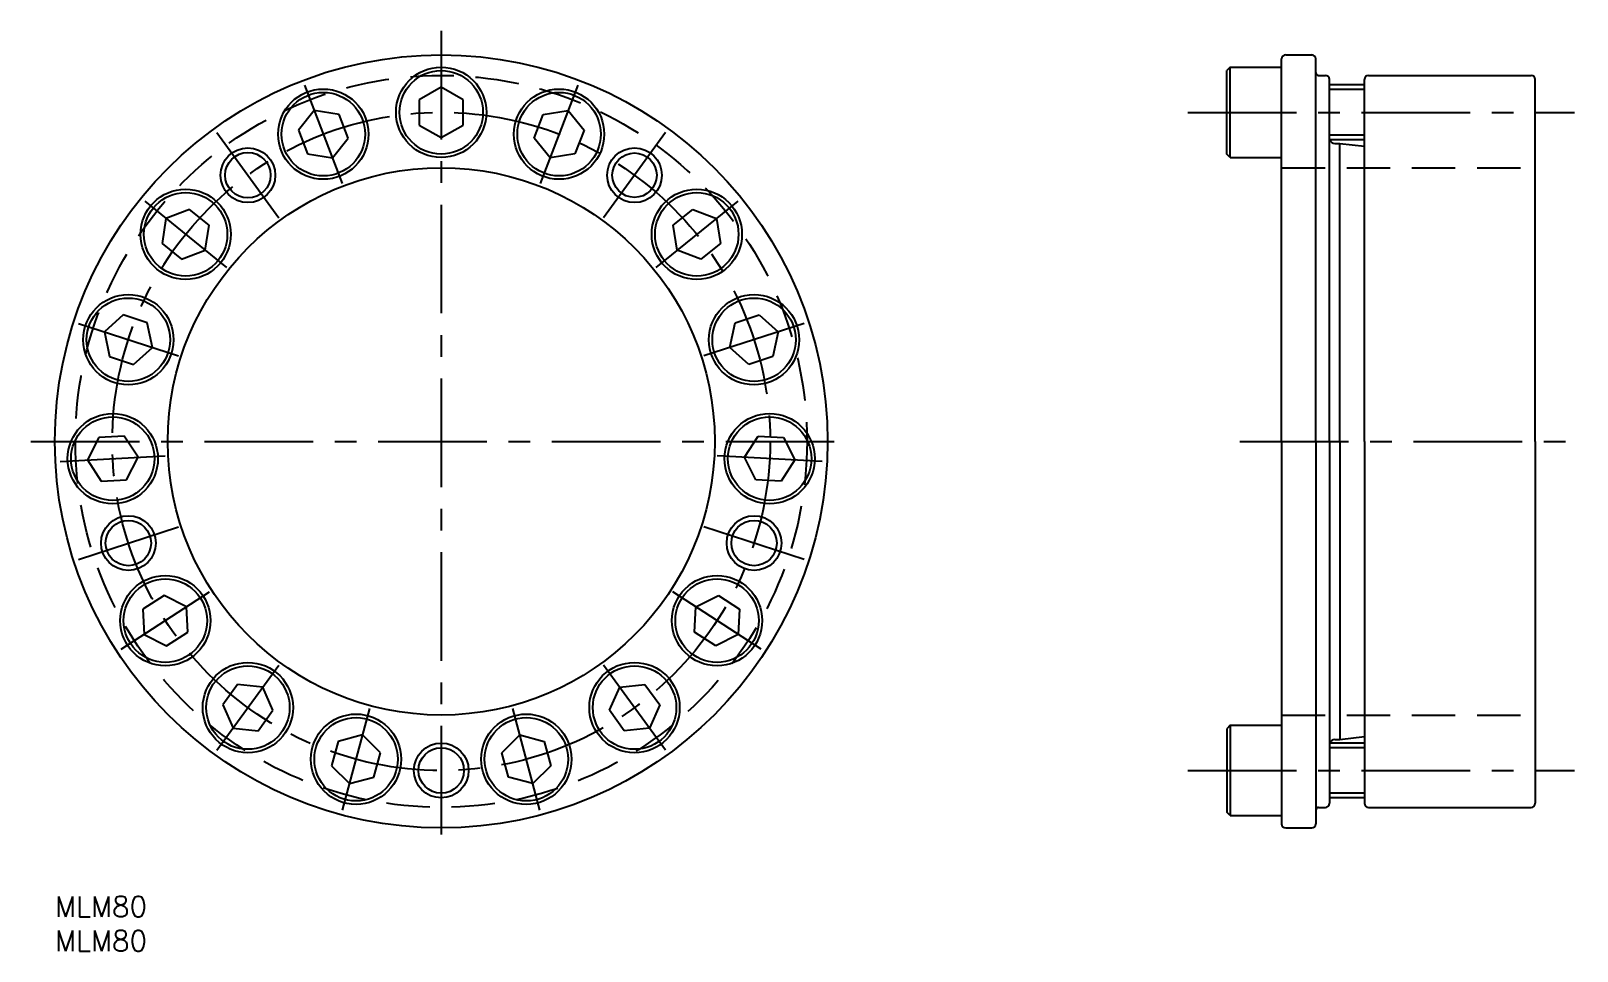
# Model space of a CAD drawing. Extents: x -3 to 223, y -8 to 126.
import ezdxf

# ---------------------------------------------------------------- set-up
doc = ezdxf.new("R2010")
doc.units = 0
doc.header["$LTSCALE"] = 0.5
doc.linetypes.add('CENTER', pattern=[50.8, 31.75, -6.35, 6.35, -6.35])
doc.linetypes.add('DASHED', pattern=[19.05, 12.7, -6.35])
for name, color, linetype in [('MSM_CENTER', 1, 'CENTER'), ('MSM_CONTINUOUS', 7, 'CONTINUOUS'), ('MSM_DASHED', 4, 'DASHED'), ('MSM_NARROW', 5, 'CONTINUOUS')]:
    doc.layers.add(name, color=color, linetype=linetype)
doc.styles.get("Standard").update_dxf_attribs({"font": 'txt.shx', "height": 3, "bigfont": 'bigfont.shx'})

msp = doc.modelspace()

# ---------------------------------------------------------------- linework, layer by layer
at = {"layer": 'MSM_CENTER'}
for p, q in [((56.5, 126.5), (56.5, 6.5)), ((36.51, 118.59), (42.02, 104.22)), ((76.49, 118.59), (70.98, 104.22)), ((165.69, 114.6), (222.21, 114.6)), ((23.71, 111.64), (32.75, 99.19)), ((89.29, 111.64), (80.25, 99.19)), ((13.14, 101.61), (25.1, 91.93)), ((99.86, 101.61), (87.9, 91.93)), ((3.44, 83.74), (18.07, 78.99)), ((109.56, 83.74), (94.93, 78.99)), ((-3.5, 66.5), (116.5, 66.5)), ((173.29, 66.5), (222.61, 66.5)), ((0.78, 63.58), (16.15, 64.39)), ((112.22, 63.58), (96.85, 64.39)), ((3.44, 49.26), (18.07, 54.01)), ((109.56, 49.26), (94.93, 54.01)), ((9.71, 36.11), (22.61, 44.49)), ((103.29, 36.11), (90.39, 44.49)), ((23.71, 21.36), (32.75, 33.81)), ((89.29, 21.36), (80.25, 33.81)), ((42.06, 12.61), (46.04, 27.47)), ((70.94, 12.61), (66.96, 27.47)), ((165.69, 18.4), (222.21, 18.4))]:
    msp.add_line(p, q, dxfattribs=at)
msp.add_circle((56.5, 66.5), 48.1, dxfattribs=at)
at = {"layer": 'MSM_CONTINUOUS'}
for p, q in [((179.4, 66.5), (179.4, 122.4)), ((180, 123), (183.8, 123)), ((184.4, 66.5), (184.4, 122.4)), ((171.9, 121.2), (171.4, 120.7)), ((171.4, 108.5), (171.4, 120.7)), ((171.9, 108), (171.9, 121.2)), ((171.9, 121.2), (179.4, 121.2)), ((184.81, 120), (185.8, 120)), ((192.1, 120), (215.9, 120)), ((56.5, 118.3), (53.3, 116.45)), ((59.7, 116.45), (56.5, 118.3)), ((186.4, 66.5), (186.4, 119.4)), ((191.5, 118.6), (186.4, 118.6)), ((191.5, 66.5), (191.5, 119.4)), ((216.5, 66.5), (216.5, 119.4)), ((53.3, 116.45), (53.3, 112.75)), ((59.7, 112.75), (59.7, 116.45)), ((37.94, 114.85), (35.61, 111.98)), ((41.59, 114.28), (37.94, 114.85)), ((42.91, 110.83), (41.59, 114.28)), ((70.09, 110.83), (71.41, 114.28)), ((71.41, 114.28), (75.06, 114.85)), ((75.06, 114.85), (77.39, 111.98)), ((35.61, 111.98), (36.94, 108.53)), ((40.59, 107.96), (42.91, 110.83)), ((53.3, 112.75), (56.5, 110.9)), ((56.5, 110.9), (59.7, 112.75)), ((72.41, 107.96), (70.09, 110.83)), ((77.39, 111.98), (76.06, 108.53)), ((36.94, 108.53), (40.59, 107.96)), ((76.06, 108.53), (72.41, 107.96)), ((191.5, 110.6), (186.4, 110.6)), ((187.2, 110.06), (187.9, 110.06)), ((187.9, 66.5), (187.9, 110.06)), ((187.9, 110.06), (191.5, 109.66)), ((171.9, 108), (171.4, 108.5)), ((171.9, 108), (179.4, 108)), ((19.7, 100.42), (16.25, 99.1)), ((22.57, 98.09), (19.7, 100.42)), ((90.43, 98.09), (93.3, 100.42)), ((93.3, 100.42), (96.75, 99.1)), ((16.25, 99.1), (15.67, 95.45)), ((21.99, 94.44), (22.57, 98.09)), ((91.01, 94.44), (90.43, 98.09)), ((96.75, 99.1), (97.33, 95.45)), ((15.67, 95.45), (18.54, 93.12)), ((97.33, 95.45), (94.46, 93.12)), ((18.54, 93.12), (21.99, 94.44)), ((94.46, 93.12), (91.01, 94.44)), ((9.99, 84.98), (7.24, 82.51)), ((13.5, 83.84), (9.99, 84.98)), ((14.27, 80.22), (13.5, 83.84)), ((98.73, 80.22), (99.5, 83.84)), ((99.5, 83.84), (103.01, 84.98)), ((103.01, 84.98), (105.76, 82.51)), ((7.24, 82.51), (8.01, 78.89)), ((105.76, 82.51), (104.99, 78.89)), ((11.52, 77.75), (14.27, 80.22)), ((101.48, 77.75), (98.73, 80.22)), ((8.01, 78.89), (11.52, 77.75)), ((104.99, 78.89), (101.48, 77.75)), ((6.45, 67.08), (4.78, 63.79)), ((10.14, 67.27), (6.45, 67.08)), ((12.16, 64.18), (10.14, 67.27)), ((100.84, 64.18), (102.86, 67.27)), ((102.86, 67.27), (106.55, 67.08)), ((106.55, 67.08), (108.22, 63.79)), ((179.4, 66.5), (179.4, 10.6)), ((184.4, 66.5), (184.4, 10.6)), ((186.4, 66.5), (186.4, 13.6)), ((187.9, 66.5), (187.9, 22.94)), ((191.5, 66.5), (191.5, 13.6)), ((216.5, 66.5), (216.5, 13.6)), ((4.78, 63.79), (6.79, 60.69)), ((10.48, 60.88), (12.16, 64.18)), ((102.52, 60.88), (100.84, 64.18)), ((108.22, 63.79), (106.21, 60.69)), ((6.79, 60.69), (10.48, 60.88)), ((106.21, 60.69), (102.52, 60.88)), ((15.97, 43.99), (12.87, 41.98)), ((19.26, 42.32), (15.97, 43.99)), ((93.74, 42.32), (97.03, 43.99)), ((97.03, 43.99), (100.13, 41.98)), ((12.87, 41.98), (13.06, 38.29)), ((19.45, 38.63), (19.26, 42.32)), ((93.55, 38.63), (93.74, 42.32)), ((100.13, 41.98), (99.94, 38.29)), ((16.35, 36.61), (19.45, 38.63)), ((96.65, 36.61), (93.55, 38.63)), ((13.06, 38.29), (16.35, 36.61)), ((99.94, 38.29), (96.65, 36.61)), ((26.72, 30.96), (24.55, 27.97)), ((30.4, 30.58), (26.72, 30.96)), ((31.9, 27.2), (30.4, 30.58)), ((81.1, 27.2), (82.6, 30.58)), ((82.6, 30.58), (86.28, 30.96)), ((86.28, 30.96), (88.45, 27.97)), ((24.55, 27.97), (26.06, 24.6)), ((29.73, 24.21), (31.9, 27.2)), ((83.27, 24.21), (81.1, 27.2)), ((88.45, 27.97), (86.94, 24.6)), ((171.9, 25), (171.4, 24.5)), ((171.9, 25), (171.9, 11.8)), ((171.9, 25), (179.4, 25)), ((26.06, 24.6), (29.73, 24.21)), ((41.44, 22.65), (40.48, 19.08)), ((45.01, 23.61), (41.44, 22.65)), ((47.62, 21), (45.01, 23.61)), ((65.38, 21), (67.99, 23.61)), ((67.99, 23.61), (71.56, 22.65)), ((71.56, 22.65), (72.52, 19.08)), ((86.94, 24.6), (83.27, 24.21)), ((171.4, 24.5), (171.4, 12.3)), ((187.2, 22.94), (187.9, 22.94)), ((187.9, 22.94), (191.5, 23.34)), ((46.66, 17.43), (47.62, 21)), ((66.34, 17.43), (65.38, 21)), ((191.5, 22.4), (186.4, 22.4)), ((40.48, 19.08), (43.09, 16.47)), ((72.52, 19.08), (69.91, 16.47)), ((43.09, 16.47), (46.66, 17.43)), ((69.91, 16.47), (66.34, 17.43)), ((191.5, 14.4), (186.4, 14.4)), ((171.9, 11.8), (171.4, 12.3)), ((171.9, 11.8), (179.4, 11.8)), ((184.81, 13), (185.8, 13)), ((192.1, 13), (215.9, 13)), ((180, 10), (183.8, 10))]:
    msp.add_line(p, q, dxfattribs=at)
for centre, radius in [((56.5, 66.5), 56.5), ((56.5, 114.6), 6.6), ((56.5, 114.6), 6.1), ((39.26, 111.41), 6.6), ((73.74, 111.41), 6.6), ((39.26, 111.41), 6.1), ((73.74, 111.41), 6.1), ((28.23, 105.41), 3.32), ((84.77, 105.41), 3.25), ((56.5, 66.5), 40), ((19.12, 96.77), 6.6), ((19.12, 96.77), 6.1), ((93.88, 96.77), 6.6), ((93.88, 96.77), 6.1), ((10.75, 81.36), 6.6), ((10.75, 81.36), 6.1), ((102.25, 81.36), 6.6), ((102.25, 81.36), 6.1), ((8.47, 63.98), 6.6), ((104.53, 63.98), 6.6), ((8.47, 63.98), 6.1), ((104.53, 63.98), 6.1), ((10.75, 51.64), 3.32), ((102.25, 51.64), 3.32), ((16.16, 40.3), 6.6), ((16.16, 40.3), 6.1), ((96.84, 40.3), 6.6), ((96.84, 40.3), 6.1), ((28.23, 27.59), 6.6), ((84.77, 27.59), 6.6), ((28.23, 27.59), 6.1), ((84.77, 27.59), 6.1), ((44.05, 20.04), 6.6), ((44.05, 20.04), 6.1), ((68.95, 20.04), 6.6), ((68.95, 20.04), 6.1), ((56.5, 18.4), 3.32)]:
    msp.add_circle(centre, radius, dxfattribs=at)
for centre, radius, start, end in [((180, 122.4), 0.6, 90, 180), ((183.8, 122.4), 0.6, 0, 90), ((184.81, 120.41), 0.41, 180, 270), ((185.8, 119.4), 0.6, 0, 90), ((192.1, 119.4), 0.6, 90, 180), ((215.9, 119.4), 0.6, 0, 90), ((187.2, 110.86), 0.8, 198.6247, 270), ((187.2, 22.14), 0.8, 90, 161.3754), ((185.8, 13.6), 0.6, 270, 0), ((192.1, 13.6), 0.6, 180, 270), ((215.9, 13.6), 0.6, 270, 0), ((184.81, 12.59), 0.41, 90, 180), ((180, 10.6), 0.6, 180, 270), ((183.8, 10.6), 0.6, 270, 0)]:
    msp.add_arc(centre, radius, start, end, dxfattribs=at)
at = {"layer": 'MSM_DASHED'}
for p, q in [((179.4, 106.5), (216.5, 106.5)), ((179.4, 26.5), (216.5, 26.5))]:
    msp.add_line(p, q, dxfattribs=at)
msp.add_circle((56.5, 66.5), 53.5, dxfattribs=at)
at = {"layer": 'MSM_NARROW'}
for p, q in [((191.5, 117.92), (186.4, 117.92)), ((191.5, 111.28), (186.4, 111.28)), ((191.5, 21.72), (186.4, 21.72)), ((191.5, 15.08), (186.4, 15.08))]:
    msp.add_line(p, q, dxfattribs=at)
for centre in [(28.23, 105.41), (84.77, 105.41), (10.75, 51.64), (102.25, 51.64), (56.5, 18.4)]:
    msp.add_circle(centre, 4, dxfattribs=at)

# ---------------------------------------------------------------- texts
at = {"layer": 'MSM_CONTINUOUS'}
for p in [(0, -3), (0, -8)]:
    msp.add_text('MLM80', height=3, dxfattribs=at).set_placement(p)

doc.saveas('drawing.dxf')
